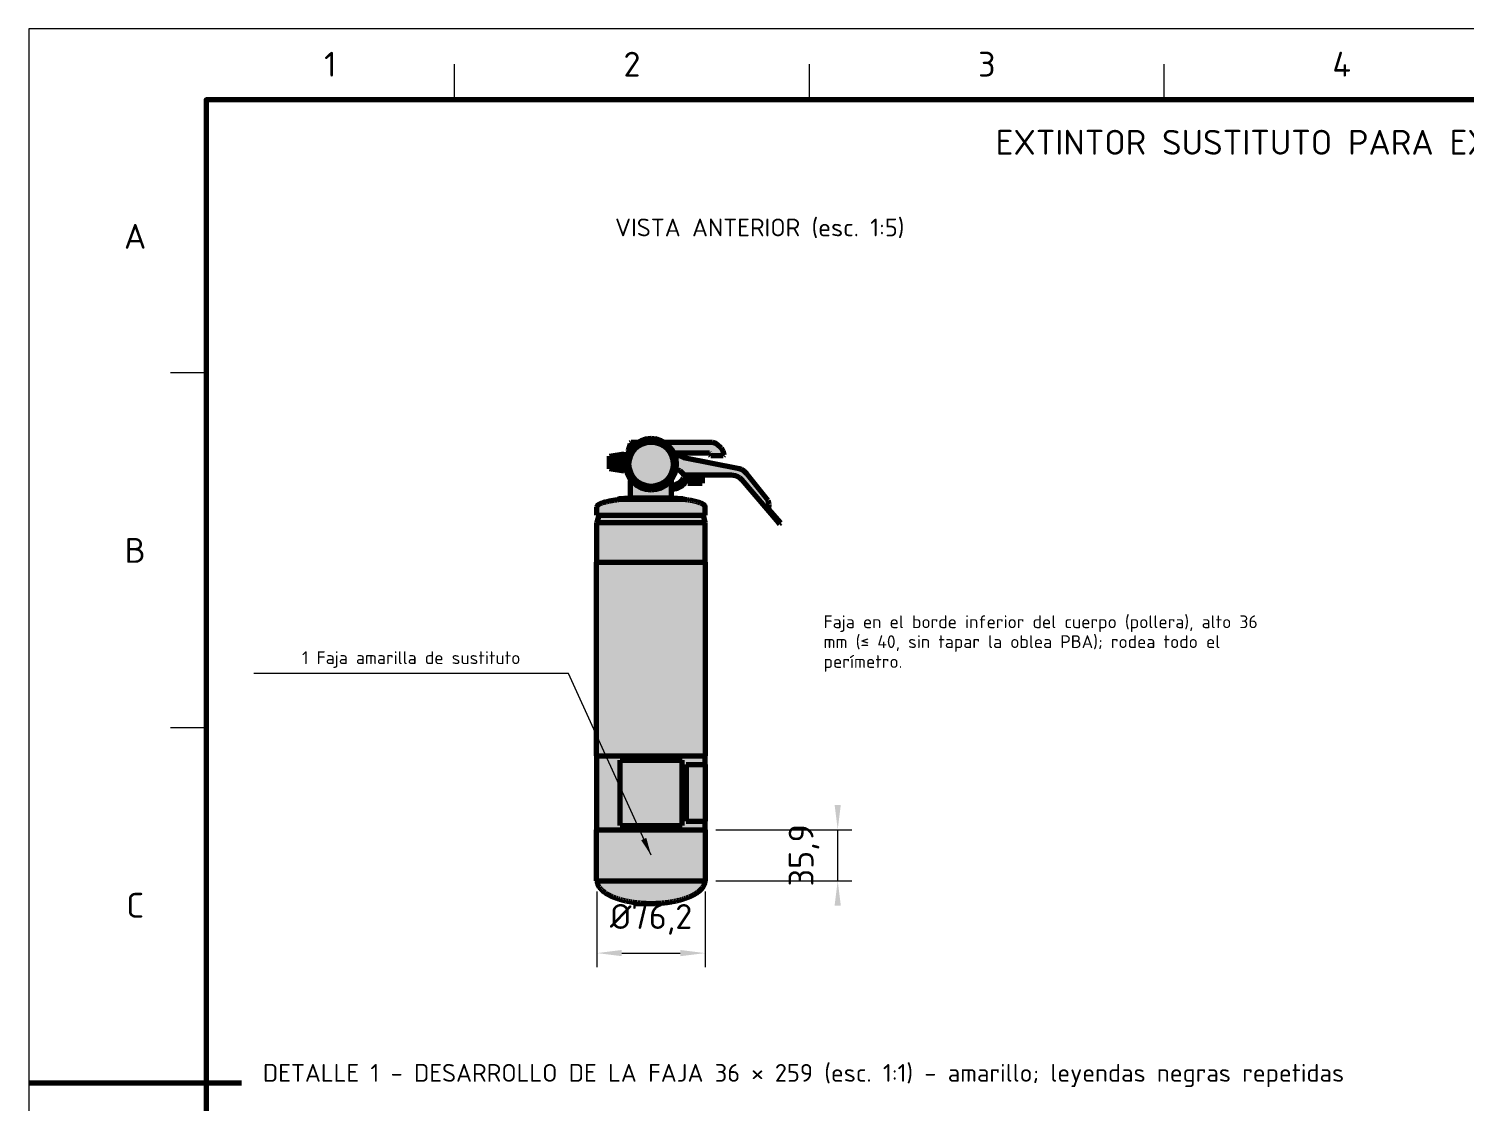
# Model space of a CAD drawing. Header units: millimetres. Extents: x 0 to 420, y 0 to 297.
# Drawn here: x 0 to 202.3, y 145.9 to 297 of the extents above; entities that cross this region are included whole.
import ezdxf
from ezdxf.enums import TextEntityAlignment as Align

# ---------------------------------------------------------------- set-up
doc = ezdxf.new("R2010")
doc.units = ezdxf.units.MM
for name, color, linetype, lineweight in [('01-VISIBLE', 7, 'CONTINUOUS', 70), ('04-COTA', 3, 'CONTINUOUS', 18), ('06-TEXTO', 7, 'CONTINUOUS', 25), ('07-RECUADRO', 7, 'CONTINUOUS', 70), ('08-FINA', 5, 'CONTINUOUS', 18), ('13-GRAFICA', 30, 'CONTINUOUS', 18)]:
    doc.layers.add(name, color=color, linetype=linetype, lineweight=lineweight)
doc.styles.add('ISO3098', font='isocpeur.ttf')
doc.dimstyles.new('FLAMA-IRAM', dxfattribs={"dimtxt": 3.5, "dimasz": 3.5, "dimexe": 2, "dimexo": 1.5, "dimgap": 1, "dimtad": 1, "dimdec": 1, "dimtxsty": 'ISO3098', "dimblk": 'IRAM_FLECHA', "dimblk1": 'IRAM_FLECHA', "dimblk2": 'IRAM_FLECHA', "dimcen": 2.5, "dimclrd": 256, "dimclre": 256, "dimclrt": 256, "dimazin": 3, "dimtfac": 1, "dimtmove": 0, "dimatfit": 3, "dimlwd": 18, "dimlwe": 18})

# ---------------------------------------------------------------- blocks, each defined once
blk = doc.blocks.new('IRAM_FLECHA')
blk.add_solid([(0, 0), (-1, 0.125), (-1, -0.125)])

msp = doc.modelspace()

# ---------------------------------------------------------------- hatches: boundary and pattern name
at = {"layer": '08-FINA'}
h = msp.add_hatch(color=7, dxfattribs=at)
h.dxf.hatch_style = 1
h.paths.add_polyline_path([(87.691, 180.548), (87.022, 182.99), (86.293, 182.659)])
at = {"layer": '13-GRAFICA', "true_color": 0xffffff}
h = msp.add_hatch(color=7, dxfattribs=at)
h.dxf.hatch_style = 1
h.paths.add_polyline_path([(88.753, 232.16), (87.153, 232.06), (87.153, 232.16), (86.653, 232.16), (86.653, 232.26), (86.353, 232.26), (86.353, 232.36), (85.753, 232.56), (85.653, 232.76), (85.453, 232.76), (85.453, 232.86), (84.853, 233.36), (84.853, 233.56), (84.653, 233.66), (84.653, 233.86), (84.553, 233.86), (84.553, 234.06), (84.453, 234.06), (84.453, 234.26), (84.353, 234.26), (84.353, 234.46), (84.253, 234.46), (84.253, 234.86), (84.153, 234.86), (84.153, 236.46), (84.253, 236.46), (84.253, 236.86), (84.353, 236.86), (84.353, 237.06), (84.453, 237.06), (84.653, 237.66), (84.753, 237.66), (84.753, 237.76), (85.153, 238.06), (85.153, 238.26), (85.453, 238.36), (85.653, 238.66), (85.853, 238.66), (85.953, 238.86), (86.253, 238.86), (86.253, 238.96), (86.453, 238.96), (86.453, 239.06), (86.753, 239.06), (86.753, 239.16), (87.953, 239.26), (87.953, 239.16), (88.653, 239.16), (88.653, 239.06), (88.853, 239.06), (88.853, 238.96), (89.153, 238.96), (89.153, 238.86), (89.553, 238.76), (89.653, 238.56), (89.853, 238.56), (89.853, 238.46), (90.653, 237.76), (90.653, 237.56), (90.753, 237.56), (90.753, 237.36), (90.853, 237.36), (90.853, 237.16), (91.053, 237.06), (91.053, 236.76), (91.153, 236.76), (91.153, 236.36), (91.253, 236.36), (91.253, 234.96), (91.153, 234.96), (91.153, 234.56), (91.053, 234.56), (91.053, 234.26), (90.953, 234.26), (90.753, 233.66), (90.353, 233.36), (90.353, 233.16), (90.253, 233.16), (90.053, 232.86), (89.853, 232.86), (89.853, 232.76), (89.553, 232.66), (89.453, 232.46), (88.953, 232.36), (88.953, 232.26), (88.753, 232.26)])
at = {"layer": '13-GRAFICA', "true_color": 0xb21820}
h = msp.add_hatch(color=7, dxfattribs=at)
h.dxf.hatch_style = 1
h.paths.add_polyline_path([(84.553, 237.86), (84.653, 237.86), (84.653, 238.16), (84.753, 238.16), (84.753, 238.66), (84.853, 238.66), (84.853, 238.76), (85.853, 238.76), (85.853, 238.66), (85.653, 238.66), (85.453, 238.36), (85.153, 238.26), (85.153, 238.06), (84.653, 237.66), (84.653, 237.46), (84.553, 237.46)])
h = msp.add_hatch(color=7, dxfattribs=at)
h.dxf.hatch_style = 1
h.paths.add_polyline_path([(89.953, 238.46), (89.653, 238.56), (89.553, 238.76), (96.453, 238.76), (96.453, 238.66), (96.953, 238.56), (97.253, 238.16), (97.553, 238.06), (97.553, 237.86), (97.653, 237.86), (97.753, 237.56), (97.853, 237.56), (97.953, 236.86), (97.853, 236.86), (97.853, 236.76), (96.153, 236.76), (96.153, 236.86), (95.953, 236.96), (95.953, 237.26), (90.853, 237.26), (90.753, 237.56), (90.653, 237.56), (90.653, 237.76), (89.953, 238.36)])
at = {"layer": '13-GRAFICA', "true_color": 0x202020}
h = msp.add_hatch(color=7, dxfattribs=at)
h.dxf.hatch_style = 1
h.paths.add_polyline_path([(81.853, 234.96), (81.853, 236.76), (83.853, 237.06), (83.853, 234.66)])
at = {"layer": '13-GRAFICA', "true_color": 0xcba23e}
h = msp.add_hatch(color=7, dxfattribs=at)
h.dxf.hatch_style = 1
h.paths.add_polyline_path([(84.153, 234.86), (84.253, 234.86), (84.253, 234.76), (83.853, 234.76), (83.853, 236.96), (84.353, 236.96), (84.353, 236.86), (84.253, 236.86), (84.253, 236.46), (84.153, 236.46)])
at = {"layer": '13-GRAFICA', "true_color": 0xb21820}
h = msp.add_hatch(color=7, dxfattribs=at)
h.dxf.hatch_style = 1
h.paths.add_polyline_path([(91.353, 234.96), (91.253, 234.96), (91.253, 236.36), (91.153, 236.36), (91.053, 237.06), (91.253, 237.06), (91.253, 236.96), (91.453, 236.96), (91.453, 236.86), (91.753, 236.86), (91.753, 236.76), (91.953, 236.76), (91.953, 236.66), (92.153, 236.66), (92.153, 236.56), (92.553, 236.56), (92.553, 236.46), (93.053, 236.46), (93.053, 236.36), (93.553, 236.36), (93.553, 236.26), (94.053, 236.26), (94.053, 236.16), (94.553, 236.16), (94.553, 236.06), (95.053, 236.06), (95.053, 235.96), (95.553, 235.96), (95.553, 235.86), (96.053, 235.86), (96.053, 235.76), (96.553, 235.76), (96.553, 235.66), (97.053, 235.66), (97.053, 235.56), (97.553, 235.56), (97.553, 235.46), (98.053, 235.46), (98.053, 235.36), (98.553, 235.36), (98.553, 235.26), (100.053, 235.06), (100.053, 234.96), (100.353, 234.96), (100.353, 234.86), (100.553, 234.86), (100.553, 234.76), (100.753, 234.76), (100.753, 234.66), (101.553, 233.96), (101.553, 233.76), (101.953, 233.46), (101.953, 233.26), (102.353, 232.96), (102.353, 232.76), (102.753, 232.46), (102.753, 232.26), (103.153, 231.96), (103.153, 231.76), (103.553, 231.46), (103.553, 231.26), (103.653, 231.26), (103.653, 231.16), (103.953, 230.96), (103.953, 230.76), (104.253, 230.56), (104.253, 230.06), (104.353, 230.06), (104.353, 229.56), (104.253, 229.56), (104.253, 229.36), (104.353, 229.36), (104.353, 229.16), (104.453, 229.16), (104.453, 229.06), (104.953, 228.66), (104.953, 228.46), (105.553, 227.96), (105.553, 227.76), (105.953, 227.46), (105.953, 227.26), (105.753, 227.26), (105.753, 227.36), (105.153, 227.86), (105.153, 228.06), (104.553, 228.56), (104.553, 228.76), (104.053, 229.16), (104.053, 229.36), (103.453, 229.86), (103.453, 230.06), (102.853, 230.56), (102.853, 230.76), (102.353, 231.16), (102.353, 231.36), (101.753, 231.86), (101.753, 232.06), (101.153, 232.56), (101.153, 232.76), (100.553, 233.26), (100.553, 233.46), (100.353, 233.56), (100.353, 233.66), (100.153, 233.66), (100.053, 233.86), (99.853, 233.86), (99.853, 233.96), (99.653, 233.96), (99.653, 234.06), (99.153, 234.06), (99.153, 234.16), (92.253, 234.16), (91.753, 234.76), (91.553, 234.76), (91.553, 234.86), (91.353, 234.86)])
h = msp.add_hatch(color=7, dxfattribs=at)
h.dxf.hatch_style = 1
h.paths.add_polyline_path([(84.753, 230.86), (84.753, 233.36), (84.953, 233.36), (84.953, 233.26), (85.053, 233.26), (85.453, 232.76), (85.653, 232.76), (85.753, 232.56), (85.953, 232.56), (85.953, 232.46), (86.153, 232.46), (86.153, 232.36), (86.353, 232.36), (86.353, 232.26), (86.653, 232.26), (86.653, 232.16), (87.153, 232.16), (87.153, 232.06), (88.753, 232.16), (88.753, 232.26), (88.953, 232.26), (88.953, 232.36), (89.453, 232.46), (89.553, 232.66), (89.753, 232.66), (89.853, 232.86), (90.053, 232.86), (90.053, 232.96), (90.353, 233.16), (90.353, 233.36), (90.553, 233.36), (90.553, 230.86)])
at = {"layer": '13-GRAFICA', "true_color": 0xd6d9de}
h = msp.add_hatch(color=7, dxfattribs=at)
h.dxf.hatch_style = 1
h.paths.add_polyline_path([(90.553, 232.16), (90.553, 232.76), (91.253, 232.76), (91.253, 232.86), (91.653, 232.96), (91.653, 233.06), (92.153, 233.46), (92.253, 234.16), (92.853, 234.16), (92.753, 233.46), (92.653, 233.46), (92.553, 233.06), (92.453, 233.06), (92.053, 232.56), (91.853, 232.56), (91.753, 232.36), (91.453, 232.36), (91.453, 232.26), (91.053, 232.26), (91.053, 232.16)])
at = {"layer": '13-GRAFICA', "true_color": 0xffd200}
h = msp.add_hatch(color=7, dxfattribs=at)
h.dxf.hatch_style = 1
h.paths.add_polyline_path([(92.853, 232.96), (92.853, 233.96), (94.853, 233.96), (94.853, 232.96)])
at = {"layer": '13-GRAFICA', "true_color": 0xb21820}
h = msp.add_hatch(color=7, dxfattribs=at)
h.dxf.hatch_style = 1
h.paths.add_polyline_path([(95.353, 229.66), (95.353, 228.46), (80.053, 228.46), (80.053, 229.66), (80.153, 229.66), (80.253, 229.96), (80.453, 229.96), (80.453, 230.06), (80.653, 230.06), (80.653, 230.16), (80.853, 230.16), (80.853, 230.26), (82.053, 230.36), (82.053, 230.46), (82.753, 230.46), (82.753, 230.56), (83.353, 230.56), (83.353, 230.66), (84.053, 230.66), (84.053, 230.76), (84.753, 230.76), (84.753, 230.86), (90.753, 230.86), (90.753, 230.76), (92.753, 230.66), (92.753, 230.56), (93.253, 230.56), (93.253, 230.46), (93.653, 230.46), (93.653, 230.36), (94.553, 230.26), (94.553, 230.16), (95.153, 229.96), (95.253, 229.66)])
h = msp.add_hatch(color=7, dxfattribs=at)
h.dxf.hatch_style = 1
h.paths.add_polyline_path([(80.053, 227.56), (80.153, 227.56), (80.153, 227.96), (80.253, 227.96), (80.253, 228.36), (80.353, 228.36), (80.353, 228.46), (95.053, 228.46), (95.053, 228.26), (95.153, 228.26), (95.153, 227.86), (95.253, 227.86), (95.253, 227.46), (95.353, 227.46), (95.353, 221.86), (80.053, 221.86)])
at = {"layer": '13-GRAFICA', "true_color": 0xffffff}
h = msp.add_hatch(color=7, dxfattribs=at)
h.dxf.hatch_style = 1
h.paths.add_polyline_path([(80.053, 194.56), (80.053, 221.86), (95.353, 221.86), (95.353, 194.56)])
at = {"layer": '13-GRAFICA', "true_color": 0xb21820}
h = msp.add_hatch(color=7, dxfattribs=at)
h.dxf.hatch_style = 1
h.paths.add_polyline_path([(83.353, 194.56), (83.353, 193.96), (83.353, 184.76), (83.353, 184.16), (80.053, 184.16), (80.053, 194.56)])
h = msp.add_hatch(color=7, dxfattribs=at)
h.dxf.hatch_style = 1
h.paths.add_polyline_path([(92.053, 194.56), (92.053, 193.96), (83.353, 193.96), (83.353, 194.56)])
h = msp.add_hatch(color=7, dxfattribs=at)
h.dxf.hatch_style = 1
h.paths.add_polyline_path([(95.353, 194.56), (95.353, 193.36), (92.653, 193.36), (92.653, 185.36), (95.353, 185.36), (95.353, 184.16), (92.053, 184.16), (92.053, 184.76), (92.053, 193.96), (92.053, 194.56)])
at = {"layer": '13-GRAFICA', "true_color": 0xd7beeb}
h = msp.add_hatch(color=7, dxfattribs=at)
h.dxf.hatch_style = 1
h.paths.add_polyline_path([(83.353, 184.76), (83.353, 193.96), (92.053, 193.96), (92.053, 184.76)])
at = {"layer": '13-GRAFICA', "true_color": 0xf7c8d7}
h = msp.add_hatch(color=7, dxfattribs=at)
h.dxf.hatch_style = 1
h.paths.add_polyline_path([(92.653, 185.36), (92.653, 193.36), (95.353, 193.36), (95.353, 185.36)])
at = {"layer": '13-GRAFICA', "true_color": 0xffd200}
h = msp.add_hatch(color=7, dxfattribs=at)
h.dxf.hatch_style = 1
h.paths.add_polyline_path([(80.053, 176.96), (80.053, 184.16), (95.353, 184.16), (95.353, 176.96)])
at = {"layer": '13-GRAFICA', "true_color": 0xb21820}
h = msp.add_hatch(color=7, dxfattribs=at)
h.dxf.hatch_style = 1
h.paths.add_polyline_path([(83.353, 184.16), (83.353, 184.76), (92.053, 184.76), (92.053, 184.16)])
h = msp.add_hatch(color=7, dxfattribs=at)
h.dxf.hatch_style = 1
h.paths.add_polyline_path([(82.253, 174.86), (81.953, 174.96), (81.853, 175.16), (81.653, 175.16), (81.553, 175.36), (81.353, 175.36), (81.253, 175.56), (81.053, 175.56), (81.053, 175.66), (80.553, 176.06), (80.453, 176.46), (80.253, 176.56), (80.253, 176.76), (80.153, 176.76), (80.053, 176.96), (95.353, 176.96), (95.053, 176.06), (94.953, 176.06), (94.253, 175.26), (94.053, 175.26), (94.053, 175.16), (93.453, 174.96), (93.353, 174.76), (93.053, 174.76), (93.053, 174.66), (92.753, 174.66), (92.753, 174.56), (92.353, 174.56), (92.353, 174.46), (92.053, 174.46), (92.053, 174.36), (91.653, 174.36), (91.653, 174.26), (91.353, 174.26), (91.353, 174.16), (90.953, 174.16), (90.953, 174.06), (90.653, 174.06), (90.653, 173.96), (89.453, 173.96), (89.453, 173.86), (87.453, 173.76), (87.453, 173.86), (86.853, 173.86), (86.853, 173.96), (86.353, 173.96), (86.353, 174.06), (85.753, 174.06), (85.753, 174.16), (85.253, 174.16), (85.253, 174.26), (84.653, 174.26), (84.653, 174.36), (84.153, 174.36), (84.153, 174.46), (83.653, 174.46), (83.653, 174.56), (82.553, 174.66), (82.553, 174.76), (82.253, 174.76)])

# ---------------------------------------------------------------- linework, layer by layer
at = {"layer": '01-VISIBLE'}
for p, q in [((84.759, 238.642), (84.875, 238.758)), ((84.875, 238.758), (85.888, 238.756)), ((88.495, 239.224), (88.317, 239.185)), ((88.583, 239.128), (88.495, 239.224)), ((89.506, 238.749), (96.369, 238.736)), ((96.369, 238.736), (96.771, 238.61)), ((81.831, 236.78), (83.831, 237.08)), ((84.342, 236.96), (83.831, 236.96)), ((84.527, 237.604), (84.801, 238.45)), ((84.551, 237.4), (84.527, 237.604)), ((84.801, 238.45), (84.759, 238.642)), ((90.971, 237.212), (90.911, 237.249)), ((91.311, 236.98), (90.94, 237.191)), ((90.94, 237.191), (91.114, 237.092)), ((95.903, 237.212), (90.971, 237.212)), ((92.305, 236.556), (91.311, 236.98)), ((95.977, 237.16), (95.903, 237.212)), ((95.999, 236.926), (95.977, 237.16)), ((96.115, 236.81), (95.999, 236.926)), ((97.829, 236.81), (96.115, 236.81)), ((96.771, 238.61), (97.005, 238.482)), ((97.005, 238.482), (97.565, 237.964)), ((97.565, 237.964), (97.819, 237.52)), ((97.819, 237.52), (97.947, 236.926)), ((97.947, 236.926), (97.829, 236.81)), ((83.831, 234.68), (81.831, 234.98)), ((84.19, 234.8), (83.831, 234.8)), ((91.232, 234.99), (91.755, 234.736)), ((91.755, 234.736), (92.369, 234.122)), ((100.137, 234.99), (92.305, 236.556)), ((100.455, 234.884), (100.137, 234.99)), ((100.815, 234.672), (100.455, 234.884)), ((101.205, 234.302), (100.815, 234.672)), ((84.791, 230.86), (84.791, 233.36)), ((90.591, 231.66), (90.591, 233.36)), ((92.369, 234.122), (99.057, 234.122)), ((92.871, 233.98), (94.871, 233.98)), ((92.871, 232.98), (94.871, 232.98)), ((99.057, 234.122), (99.481, 234.058)), ((99.481, 234.058), (99.883, 233.91)), ((99.883, 233.91), (100.137, 233.762)), ((100.137, 233.762), (100.443, 233.498)), ((100.443, 233.498), (105.629, 227.402)), ((104.211, 230.534), (101.205, 234.302)), ((90.293, 230.86), (90.293, 230.86)), ((90.584, 231.26), (90.584, 231.66)), ((90.591, 230.86), (90.591, 231.26)), ((80.071, 228.438), (80.071, 229.638)), ((95.311, 228.438), (95.311, 229.638)), ((104.317, 230.026), (104.211, 230.534)), ((104.297, 229.37), (104.317, 230.026)), ((104.339, 229.264), (104.297, 229.37)), ((105.989, 227.36), (104.339, 229.264)), ((80.321, 228.438), (80.071, 227.438)), ((80.071, 221.861), (80.071, 227.438)), ((95.311, 227.438), (95.061, 228.438)), ((95.311, 221.861), (95.311, 227.438)), ((105.629, 227.402), (105.809, 227.222)), ((105.809, 227.222), (105.989, 227.36)), ((80.011, 194.537), (80.011, 221.861)), ((95.371, 194.537), (95.371, 221.861)), ((80.071, 184.137), (80.071, 194.537)), ((95.311, 193.337), (95.311, 194.537)), ((83.331, 184.737), (83.331, 193.937)), ((92.051, 184.737), (92.051, 193.937)), ((92.65, 193.337), (92.689, 193.337)), ((92.65, 185.337), (92.65, 193.337)), ((92.689, 185.337), (92.689, 193.337)), ((95.371, 185.337), (95.371, 193.337)), ((80.011, 176.96), (80.011, 184.137)), ((92.65, 185.337), (92.689, 185.337)), ((95.311, 184.137), (95.311, 185.337)), ((95.371, 176.96), (95.371, 184.137))]:
    msp.add_line(p, q, dxfattribs=at)
for points in [[(81.831, 234.98), (81.831, 235.08), (81.831, 235.18), (81.831, 235.28), (81.831, 235.38), (81.831, 235.48), (81.831, 235.58), (81.831, 235.68), (81.831, 235.78), (81.831, 235.88), (81.831, 235.98), (81.831, 236.08), (81.831, 236.18), (81.831, 236.28), (81.831, 236.38), (81.831, 236.48), (81.831, 236.58), (81.831, 236.68), (81.831, 236.78)], [(83.831, 234.68), (83.831, 234.78), (83.831, 234.88), (83.831, 234.98), (83.831, 235.08), (83.831, 235.18), (83.831, 235.28), (83.831, 235.38), (83.831, 235.48), (83.831, 235.58), (83.831, 235.68), (83.831, 235.78), (83.831, 235.88), (83.831, 235.98), (83.831, 236.08), (83.831, 236.18), (83.831, 236.28), (83.831, 236.38), (83.831, 236.48), (83.831, 236.58), (83.831, 236.68), (83.831, 236.78), (83.831, 236.88), (83.831, 236.98), (83.831, 237.08)], [(84.791, 233.36), (84.81, 233.36), (84.829, 233.36), (84.848, 233.36), (84.867, 233.36), (84.886, 233.36), (84.905, 233.36)], [(90.477, 233.36), (90.496, 233.36), (90.515, 233.36), (90.534, 233.36), (90.553, 233.36), (90.572, 233.36), (90.591, 233.36)], [(92.309, 234.182), (92.301, 234.082), (92.285, 233.983), (92.264, 233.885), (92.236, 233.788), (92.202, 233.694), (92.161, 233.602), (92.115, 233.513), (92.063, 233.427), (92.005, 233.345), (91.942, 233.267), (91.874, 233.193), (91.801, 233.124), (91.724, 233.06), (91.643, 233.001), (91.558, 232.947), (91.469, 232.9), (91.378, 232.858), (91.284, 232.822), (91.188, 232.793), (91.09, 232.77), (90.991, 232.753), (90.892, 232.743), (90.791, 232.74), (90.691, 232.743), (90.591, 232.753)], [(92.871, 233.98), (92.871, 233.88), (92.871, 233.78), (92.871, 233.68), (92.871, 233.58), (92.871, 233.48), (92.871, 233.38), (92.871, 233.28), (92.871, 233.18), (92.871, 233.08), (92.871, 232.98)], [(94.871, 233.98), (94.871, 233.88), (94.871, 233.78), (94.871, 233.68), (94.871, 233.58), (94.871, 233.48), (94.871, 233.38), (94.871, 233.28), (94.871, 233.18), (94.871, 233.08), (94.871, 232.98)], [(80.071, 229.638), (80.093, 229.737), (80.148, 229.823), (80.221, 229.894), (80.302, 229.956), (80.389, 230.01), (80.479, 230.058), (80.572, 230.101), (80.665, 230.141), (80.761, 230.178), (80.857, 230.213), (80.954, 230.245), (81.051, 230.276), (81.149, 230.305), (81.248, 230.332), (81.346, 230.358), (81.446, 230.383), (81.545, 230.406), (81.645, 230.429), (81.744, 230.451), (81.844, 230.472), (81.945, 230.492), (82.045, 230.511), (82.145, 230.53), (82.246, 230.547), (82.347, 230.565), (82.448, 230.581), (82.548, 230.597), (82.649, 230.613), (82.75, 230.628), (82.851, 230.643), (82.953, 230.657), (83.054, 230.67), (83.155, 230.682), (83.257, 230.694), (83.358, 230.706), (83.46, 230.718), (83.561, 230.732)], [(85.091, 230.86), (84.989, 230.855), (84.887, 230.85), (84.785, 230.845), (84.683, 230.84), (84.581, 230.835), (84.479, 230.83), (84.377, 230.825), (84.275, 230.82), (84.173, 230.815), (84.203, 230.815), (84.304, 230.819), (84.407, 230.823), (84.511, 230.827), (84.537, 230.825), (84.424, 230.818), (84.334, 230.813), (84.226, 230.806), (84.121, 230.8), (84.036, 230.795), (83.928, 230.788), (83.802, 230.78), (83.728, 230.775), (83.628, 230.769), (83.524, 230.763), (83.422, 230.756), (83.273, 230.747), (83.196, 230.742), (83.117, 230.737), (83.028, 230.732)], [(84.849, 230.839), (84.747, 230.834), (84.646, 230.828), (84.545, 230.822), (84.444, 230.816), (84.343, 230.81), (84.242, 230.804), (84.14, 230.798), (84.039, 230.792), (83.938, 230.786), (83.837, 230.78), (83.736, 230.774), (83.635, 230.768), (83.534, 230.762), (83.432, 230.756), (83.331, 230.75), (83.23, 230.743), (83.129, 230.737), (83.028, 230.732)], [(83.028, 230.732), (83.128, 230.732), (83.228, 230.732), (83.329, 230.732), (83.429, 230.732), (83.529, 230.732), (83.63, 230.732), (83.73, 230.732), (83.83, 230.732), (83.93, 230.732), (84.031, 230.732), (84.131, 230.732), (84.231, 230.732), (84.332, 230.732), (84.432, 230.732), (84.532, 230.732), (84.632, 230.732), (84.733, 230.732), (84.833, 230.732), (84.933, 230.732), (85.034, 230.732), (85.134, 230.732), (85.234, 230.732), (85.334, 230.732), (85.435, 230.732), (85.535, 230.732), (85.635, 230.732), (85.735, 230.732), (85.836, 230.732), (85.936, 230.732), (86.036, 230.732), (86.137, 230.732), (86.237, 230.732), (86.337, 230.732), (86.437, 230.732), (86.538, 230.732), (86.638, 230.732), (86.738, 230.732), (86.839, 230.732), (86.939, 230.732), (87.039, 230.732), (87.139, 230.732), (87.24, 230.732), (87.34, 230.732), (87.44, 230.732), (87.541, 230.732), (87.641, 230.732), (87.741, 230.732), (87.841, 230.732), (87.942, 230.732), (88.042, 230.732), (88.142, 230.732), (88.243, 230.732), (88.343, 230.732), (88.443, 230.732), (88.543, 230.732), (88.644, 230.732), (88.744, 230.732), (88.844, 230.732), (88.945, 230.732), (89.045, 230.732), (89.145, 230.732), (89.245, 230.732), (89.346, 230.732), (89.446, 230.732), (89.546, 230.732), (89.647, 230.732), (89.747, 230.732), (89.847, 230.732), (89.947, 230.732), (90.048, 230.732), (90.148, 230.732), (90.248, 230.732), (90.348, 230.732), (90.449, 230.732), (90.549, 230.732), (90.649, 230.732), (90.75, 230.732), (90.85, 230.732), (90.95, 230.732), (91.05, 230.732), (91.151, 230.732), (91.251, 230.732), (91.351, 230.732), (91.452, 230.732), (91.552, 230.732), (91.652, 230.732), (91.752, 230.732), (91.853, 230.732), (91.953, 230.732), (92.053, 230.732), (92.154, 230.732), (92.254, 230.732), (92.354, 230.732)], [(84.791, 230.86), (84.891, 230.86), (84.991, 230.86), (85.091, 230.86), (85.191, 230.86), (85.291, 230.86), (85.391, 230.86), (85.491, 230.86), (85.591, 230.86), (85.691, 230.86), (85.791, 230.86), (85.891, 230.86), (85.991, 230.86), (86.091, 230.86), (86.191, 230.86), (86.291, 230.86), (86.391, 230.86), (86.491, 230.86), (86.591, 230.86), (86.691, 230.86), (86.791, 230.86), (86.891, 230.86), (86.991, 230.86), (87.091, 230.86), (87.191, 230.86), (87.291, 230.86), (87.391, 230.86), (87.491, 230.86), (87.591, 230.86), (87.691, 230.86), (87.791, 230.86), (87.891, 230.86), (87.991, 230.86), (88.091, 230.86), (88.191, 230.86), (88.291, 230.86), (88.391, 230.86), (88.491, 230.86), (88.591, 230.86), (88.691, 230.86), (88.791, 230.86), (88.891, 230.86), (88.991, 230.86), (89.091, 230.86), (89.191, 230.86), (89.291, 230.86), (89.391, 230.86), (89.491, 230.86), (89.591, 230.86), (89.691, 230.86), (89.791, 230.86), (89.891, 230.86), (89.991, 230.86), (90.091, 230.86), (90.191, 230.86), (90.291, 230.86), (90.391, 230.86), (90.491, 230.86), (90.591, 230.86)], [(90.533, 230.839), (90.432, 230.839), (90.33, 230.839), (90.229, 230.839), (90.127, 230.839), (90.026, 230.839), (89.924, 230.839), (89.823, 230.839), (89.721, 230.839), (89.62, 230.839), (89.518, 230.839), (89.417, 230.839), (89.315, 230.839), (89.214, 230.839), (89.112, 230.839), (89.011, 230.839), (88.909, 230.839), (88.808, 230.839), (88.706, 230.839), (88.605, 230.839), (88.503, 230.839), (88.402, 230.839), (88.3, 230.839), (88.199, 230.839), (88.097, 230.839), (87.996, 230.839), (87.894, 230.839), (87.793, 230.839), (87.691, 230.839), (87.589, 230.839), (87.488, 230.839), (87.386, 230.839), (87.285, 230.839), (87.183, 230.839), (87.082, 230.839), (86.98, 230.839), (86.879, 230.839), (86.777, 230.839), (86.676, 230.839), (86.574, 230.839), (86.473, 230.839), (86.371, 230.839), (86.27, 230.839), (86.168, 230.839), (86.067, 230.839), (85.965, 230.839), (85.864, 230.839), (85.762, 230.839), (85.661, 230.839), (85.559, 230.839), (85.458, 230.839), (85.356, 230.839), (85.255, 230.839), (85.153, 230.839), (85.052, 230.839), (84.95, 230.839), (84.849, 230.839)], [(95.311, 229.638), (95.29, 229.736), (95.236, 229.82), (95.165, 229.892), (95.085, 229.952), (95, 230.006), (94.911, 230.054), (94.82, 230.097), (94.728, 230.137), (94.634, 230.174), (94.54, 230.208), (94.444, 230.24), (94.349, 230.27), (94.252, 230.299), (94.155, 230.326), (94.058, 230.352), (93.96, 230.377), (93.863, 230.401), (93.765, 230.423), (93.666, 230.445), (93.568, 230.466), (93.469, 230.486), (93.371, 230.505), (93.272, 230.523), (93.173, 230.541), (93.073, 230.558), (92.974, 230.575), (92.875, 230.591), (92.775, 230.606), (92.676, 230.622), (92.576, 230.636), (92.477, 230.65), (92.377, 230.663), (92.277, 230.676), (92.177, 230.688), (92.077, 230.699), (91.977, 230.711), (91.878, 230.724), (91.778, 230.738), (91.678, 230.751), (91.578, 230.76), (91.478, 230.768), (91.377, 230.776), (91.277, 230.784), (91.177, 230.791), (91.076, 230.798), (90.976, 230.805), (90.876, 230.813), (90.775, 230.82), (90.675, 230.827), (90.575, 230.834), (90.588, 230.836), (90.691, 230.831), (90.79, 230.825), (90.892, 230.819), (90.993, 230.813), (91.093, 230.807), (91.194, 230.801), (91.294, 230.795), (91.394, 230.789), (91.495, 230.783), (91.595, 230.777), (91.696, 230.771), (91.796, 230.765), (91.897, 230.759), (91.997, 230.753), (92.097, 230.747), (92.198, 230.741), (92.298, 230.735), (92.31, 230.734), (92.208, 230.741), (92.111, 230.747), (92.007, 230.754), (91.911, 230.76), (91.806, 230.766), (91.705, 230.772), (91.61, 230.778), (91.51, 230.784), (91.407, 230.791), (91.3, 230.797), (91.2, 230.804), (91.105, 230.81), (91.008, 230.816), (90.909, 230.822), (90.808, 230.828), (90.706, 230.834), (90.603, 230.841), (90.498, 230.847), (90.392, 230.854), (90.293, 230.86)], [(90.584, 231.66), (90.585, 231.66), (90.586, 231.66), (90.588, 231.66), (90.589, 231.66), (90.59, 231.66), (90.591, 231.66)], [(90.584, 231.26), (90.585, 231.26), (90.586, 231.26), (90.588, 231.26), (90.589, 231.26), (90.59, 231.26), (90.591, 231.26)], [(80.071, 228.438), (80.171, 228.438), (80.272, 228.438), (80.372, 228.438), (80.472, 228.438), (80.572, 228.438), (80.673, 228.438), (80.773, 228.438), (80.873, 228.438), (80.973, 228.438), (81.074, 228.438), (81.174, 228.438), (81.274, 228.438), (81.374, 228.438), (81.475, 228.438), (81.575, 228.438), (81.675, 228.438), (81.775, 228.438), (81.876, 228.438), (81.976, 228.438), (82.076, 228.438), (82.177, 228.438), (82.277, 228.438), (82.377, 228.438), (82.477, 228.438), (82.578, 228.438), (82.678, 228.438), (82.778, 228.438), (82.878, 228.438), (82.979, 228.438), (83.079, 228.438), (83.179, 228.438), (83.279, 228.438), (83.38, 228.438), (83.48, 228.438), (83.58, 228.438), (83.68, 228.438), (83.781, 228.438), (83.881, 228.438), (83.981, 228.438), (84.082, 228.438), (84.182, 228.438), (84.282, 228.438), (84.382, 228.438), (84.483, 228.438), (84.583, 228.438), (84.683, 228.438), (84.783, 228.438), (84.884, 228.438), (84.984, 228.438), (85.084, 228.438), (85.184, 228.438), (85.285, 228.438), (85.385, 228.438), (85.485, 228.438), (85.585, 228.438), (85.686, 228.438), (85.786, 228.438), (85.886, 228.438), (85.987, 228.438), (86.087, 228.438), (86.187, 228.438), (86.287, 228.438), (86.388, 228.438), (86.488, 228.438), (86.588, 228.438), (86.688, 228.438), (86.789, 228.438), (86.889, 228.438), (86.989, 228.438), (87.089, 228.438), (87.19, 228.438), (87.29, 228.438), (87.39, 228.438), (87.49, 228.438), (87.591, 228.438), (87.691, 228.438), (87.791, 228.438), (87.892, 228.438), (87.992, 228.438), (88.092, 228.438), (88.192, 228.438), (88.293, 228.438), (88.393, 228.438), (88.493, 228.438), (88.593, 228.438), (88.694, 228.438), (88.794, 228.438), (88.894, 228.438), (88.994, 228.438), (89.095, 228.438), (89.195, 228.438), (89.295, 228.438), (89.395, 228.438), (89.496, 228.438), (89.596, 228.438), (89.696, 228.438), (89.797, 228.438), (89.897, 228.438), (89.997, 228.438), (90.097, 228.438), (90.198, 228.438), (90.298, 228.438), (90.398, 228.438), (90.498, 228.438), (90.599, 228.438), (90.699, 228.438), (90.799, 228.438), (90.899, 228.438), (91, 228.438), (91.1, 228.438), (91.2, 228.438), (91.3, 228.438), (91.401, 228.438), (91.501, 228.438), (91.601, 228.438), (91.702, 228.438), (91.802, 228.438), (91.902, 228.438), (92.002, 228.438), (92.103, 228.438), (92.203, 228.438), (92.303, 228.438), (92.403, 228.438), (92.504, 228.438), (92.604, 228.438), (92.704, 228.438), (92.804, 228.438), (92.905, 228.438), (93.005, 228.438), (93.105, 228.438), (93.205, 228.438), (93.306, 228.438), (93.406, 228.438), (93.506, 228.438), (93.607, 228.438), (93.707, 228.438), (93.807, 228.438), (93.907, 228.438), (94.008, 228.438), (94.108, 228.438), (94.208, 228.438), (94.308, 228.438), (94.409, 228.438), (94.509, 228.438), (94.609, 228.438), (94.709, 228.438), (94.81, 228.438), (94.91, 228.438), (95.01, 228.438), (95.11, 228.438), (95.211, 228.438), (95.311, 228.438)], [(80.071, 227.438), (80.171, 227.438), (80.272, 227.438), (80.372, 227.438), (80.472, 227.438), (80.572, 227.438), (80.673, 227.438), (80.773, 227.438), (80.873, 227.438), (80.973, 227.438), (81.074, 227.438), (81.174, 227.438), (81.274, 227.438), (81.374, 227.438), (81.475, 227.438), (81.575, 227.438), (81.675, 227.438), (81.775, 227.438), (81.876, 227.438), (81.976, 227.438), (82.076, 227.438), (82.177, 227.438), (82.277, 227.438), (82.377, 227.438), (82.477, 227.438), (82.578, 227.438), (82.678, 227.438), (82.778, 227.438), (82.878, 227.438), (82.979, 227.438), (83.079, 227.438), (83.179, 227.438), (83.279, 227.438), (83.38, 227.438), (83.48, 227.438), (83.58, 227.438), (83.68, 227.438), (83.781, 227.438), (83.881, 227.438), (83.981, 227.438), (84.082, 227.438), (84.182, 227.438), (84.282, 227.438), (84.382, 227.438), (84.483, 227.438), (84.583, 227.438), (84.683, 227.438), (84.783, 227.438), (84.884, 227.438), (84.984, 227.438), (85.084, 227.438), (85.184, 227.438), (85.285, 227.438), (85.385, 227.438), (85.485, 227.438), (85.585, 227.438), (85.686, 227.438), (85.786, 227.438), (85.886, 227.438), (85.987, 227.438), (86.087, 227.438), (86.187, 227.438), (86.287, 227.438), (86.388, 227.438), (86.488, 227.438), (86.588, 227.438), (86.688, 227.438), (86.789, 227.438), (86.889, 227.438), (86.989, 227.438), (87.089, 227.438), (87.19, 227.438), (87.29, 227.438), (87.39, 227.438), (87.49, 227.438), (87.591, 227.438), (87.691, 227.438), (87.791, 227.438), (87.892, 227.438), (87.992, 227.438), (88.092, 227.438), (88.192, 227.438), (88.293, 227.438), (88.393, 227.438), (88.493, 227.438), (88.593, 227.438), (88.694, 227.438), (88.794, 227.438), (88.894, 227.438), (88.994, 227.438), (89.095, 227.438), (89.195, 227.438), (89.295, 227.438), (89.395, 227.438), (89.496, 227.438), (89.596, 227.438), (89.696, 227.438), (89.797, 227.438), (89.897, 227.438), (89.997, 227.438), (90.097, 227.438), (90.198, 227.438), (90.298, 227.438), (90.398, 227.438), (90.498, 227.438), (90.599, 227.438), (90.699, 227.438), (90.799, 227.438), (90.899, 227.438), (91, 227.438), (91.1, 227.438), (91.2, 227.438), (91.3, 227.438), (91.401, 227.438), (91.501, 227.438), (91.601, 227.438), (91.702, 227.438), (91.802, 227.438), (91.902, 227.438), (92.002, 227.438), (92.103, 227.438), (92.203, 227.438), (92.303, 227.438), (92.403, 227.438), (92.504, 227.438), (92.604, 227.438), (92.704, 227.438), (92.804, 227.438), (92.905, 227.438), (93.005, 227.438), (93.105, 227.438), (93.205, 227.438), (93.306, 227.438), (93.406, 227.438), (93.506, 227.438), (93.607, 227.438), (93.707, 227.438), (93.807, 227.438), (93.907, 227.438), (94.008, 227.438), (94.108, 227.438), (94.208, 227.438), (94.308, 227.438), (94.409, 227.438), (94.509, 227.438), (94.609, 227.438), (94.709, 227.438), (94.81, 227.438), (94.91, 227.438), (95.01, 227.438), (95.11, 227.438), (95.211, 227.438), (95.311, 227.438)], [(80.011, 221.861), (80.111, 221.861), (80.212, 221.861), (80.312, 221.861), (80.413, 221.861), (80.513, 221.861), (80.613, 221.861), (80.714, 221.861), (80.814, 221.861), (80.915, 221.861), (81.015, 221.861), (81.115, 221.861), (81.216, 221.861), (81.316, 221.861), (81.416, 221.861), (81.517, 221.861), (81.617, 221.861), (81.718, 221.861), (81.818, 221.861), (81.918, 221.861), (82.019, 221.861), (82.119, 221.861), (82.22, 221.861), (82.32, 221.861), (82.42, 221.861), (82.521, 221.861), (82.621, 221.861), (82.722, 221.861), (82.822, 221.861), (82.922, 221.861), (83.023, 221.861), (83.123, 221.861), (83.224, 221.861), (83.324, 221.861), (83.424, 221.861), (83.525, 221.861), (83.625, 221.861), (83.726, 221.861), (83.826, 221.861), (83.926, 221.861), (84.027, 221.861), (84.127, 221.861), (84.227, 221.861), (84.328, 221.861), (84.428, 221.861), (84.529, 221.861), (84.629, 221.861), (84.729, 221.861), (84.83, 221.861), (84.93, 221.861), (85.031, 221.861), (85.131, 221.861), (85.231, 221.861), (85.332, 221.861), (85.432, 221.861), (85.533, 221.861), (85.633, 221.861), (85.733, 221.861), (85.834, 221.861), (85.934, 221.861), (86.035, 221.861), (86.135, 221.861), (86.235, 221.861), (86.336, 221.861), (86.436, 221.861), (86.536, 221.861), (86.637, 221.861), (86.737, 221.861), (86.838, 221.861), (86.938, 221.861), (87.038, 221.861), (87.139, 221.861), (87.239, 221.861), (87.34, 221.861), (87.44, 221.861), (87.54, 221.861), (87.641, 221.861), (87.741, 221.861), (87.842, 221.861), (87.942, 221.861), (88.042, 221.861), (88.143, 221.861), (88.243, 221.861), (88.344, 221.861), (88.444, 221.861), (88.544, 221.861), (88.645, 221.861), (88.745, 221.861), (88.846, 221.861), (88.946, 221.861), (89.046, 221.861), (89.147, 221.861), (89.247, 221.861), (89.347, 221.861), (89.448, 221.861), (89.548, 221.861), (89.649, 221.861), (89.749, 221.861), (89.849, 221.861), (89.95, 221.861), (90.05, 221.861), (90.151, 221.861), (90.251, 221.861), (90.351, 221.861), (90.452, 221.861), (90.552, 221.861), (90.653, 221.861), (90.753, 221.861), (90.853, 221.861), (90.954, 221.861), (91.054, 221.861), (91.155, 221.861), (91.255, 221.861), (91.355, 221.861), (91.456, 221.861), (91.556, 221.861), (91.656, 221.861), (91.757, 221.861), (91.857, 221.861), (91.958, 221.861), (92.058, 221.861), (92.158, 221.861), (92.259, 221.861), (92.359, 221.861), (92.46, 221.861), (92.56, 221.861), (92.66, 221.861), (92.761, 221.861), (92.861, 221.861), (92.962, 221.861), (93.062, 221.861), (93.162, 221.861), (93.263, 221.861), (93.363, 221.861), (93.464, 221.861), (93.564, 221.861), (93.664, 221.861), (93.765, 221.861), (93.865, 221.861), (93.966, 221.861), (94.066, 221.861), (94.166, 221.861), (94.267, 221.861), (94.367, 221.861), (94.467, 221.861), (94.568, 221.861), (94.668, 221.861), (94.769, 221.861), (94.869, 221.861), (94.969, 221.861), (95.07, 221.861), (95.17, 221.861), (95.271, 221.861), (95.371, 221.861)], [(80.011, 194.537), (80.111, 194.537), (80.212, 194.537), (80.312, 194.537), (80.413, 194.537), (80.513, 194.537), (80.613, 194.537), (80.714, 194.537), (80.814, 194.537), (80.915, 194.537), (81.015, 194.537), (81.115, 194.537), (81.216, 194.537), (81.316, 194.537), (81.416, 194.537), (81.517, 194.537), (81.617, 194.537), (81.718, 194.537), (81.818, 194.537), (81.918, 194.537), (82.019, 194.537), (82.119, 194.537), (82.22, 194.537), (82.32, 194.537), (82.42, 194.537), (82.521, 194.537), (82.621, 194.537), (82.722, 194.537), (82.822, 194.537), (82.922, 194.537), (83.023, 194.537), (83.123, 194.537), (83.224, 194.537), (83.324, 194.537), (83.424, 194.537), (83.525, 194.537), (83.625, 194.537), (83.726, 194.537), (83.826, 194.537), (83.926, 194.537), (84.027, 194.537), (84.127, 194.537), (84.227, 194.537), (84.328, 194.537), (84.428, 194.537), (84.529, 194.537), (84.629, 194.537), (84.729, 194.537), (84.83, 194.537), (84.93, 194.537), (85.031, 194.537), (85.131, 194.537), (85.231, 194.537), (85.332, 194.537), (85.432, 194.537), (85.533, 194.537), (85.633, 194.537), (85.733, 194.537), (85.834, 194.537), (85.934, 194.537), (86.035, 194.537), (86.135, 194.537), (86.235, 194.537), (86.336, 194.537), (86.436, 194.537), (86.536, 194.537), (86.637, 194.537), (86.737, 194.537), (86.838, 194.537), (86.938, 194.537), (87.038, 194.537), (87.139, 194.537), (87.239, 194.537), (87.34, 194.537), (87.44, 194.537), (87.54, 194.537), (87.641, 194.537), (87.741, 194.537), (87.842, 194.537), (87.942, 194.537), (88.042, 194.537), (88.143, 194.537), (88.243, 194.537), (88.344, 194.537), (88.444, 194.537), (88.544, 194.537), (88.645, 194.537), (88.745, 194.537), (88.846, 194.537), (88.946, 194.537), (89.046, 194.537), (89.147, 194.537), (89.247, 194.537), (89.347, 194.537), (89.448, 194.537), (89.548, 194.537), (89.649, 194.537), (89.749, 194.537), (89.849, 194.537), (89.95, 194.537), (90.05, 194.537), (90.151, 194.537), (90.251, 194.537), (90.351, 194.537), (90.452, 194.537), (90.552, 194.537), (90.653, 194.537), (90.753, 194.537), (90.853, 194.537), (90.954, 194.537), (91.054, 194.537), (91.155, 194.537), (91.255, 194.537), (91.355, 194.537), (91.456, 194.537), (91.556, 194.537), (91.656, 194.537), (91.757, 194.537), (91.857, 194.537), (91.958, 194.537), (92.058, 194.537), (92.158, 194.537), (92.259, 194.537), (92.359, 194.537), (92.46, 194.537), (92.56, 194.537), (92.66, 194.537), (92.761, 194.537), (92.861, 194.537), (92.962, 194.537), (93.062, 194.537), (93.162, 194.537), (93.263, 194.537), (93.363, 194.537), (93.464, 194.537), (93.564, 194.537), (93.664, 194.537), (93.765, 194.537), (93.865, 194.537), (93.966, 194.537), (94.066, 194.537), (94.166, 194.537), (94.267, 194.537), (94.367, 194.537), (94.467, 194.537), (94.568, 194.537), (94.668, 194.537), (94.769, 194.537), (94.869, 194.537), (94.969, 194.537), (95.07, 194.537), (95.17, 194.537), (95.271, 194.537), (95.371, 194.537)], [(83.331, 193.937), (83.432, 193.937), (83.532, 193.937), (83.632, 193.937), (83.732, 193.937), (83.832, 193.937), (83.933, 193.937), (84.033, 193.937), (84.133, 193.937), (84.233, 193.937), (84.334, 193.937), (84.434, 193.937), (84.534, 193.937), (84.634, 193.937), (84.734, 193.937), (84.835, 193.937), (84.935, 193.937), (85.035, 193.937), (85.135, 193.937), (85.236, 193.937), (85.336, 193.937), (85.436, 193.937), (85.536, 193.937), (85.636, 193.937), (85.737, 193.937), (85.837, 193.937), (85.937, 193.937), (86.037, 193.937), (86.138, 193.937), (86.238, 193.937), (86.338, 193.937), (86.438, 193.937), (86.538, 193.937), (86.639, 193.937), (86.739, 193.937), (86.839, 193.937), (86.939, 193.937), (87.04, 193.937), (87.14, 193.937), (87.24, 193.937), (87.34, 193.937), (87.44, 193.937), (87.541, 193.937), (87.641, 193.937), (87.741, 193.937), (87.841, 193.937), (87.942, 193.937), (88.042, 193.937), (88.142, 193.937), (88.242, 193.937), (88.342, 193.937), (88.443, 193.937), (88.543, 193.937), (88.643, 193.937), (88.743, 193.937), (88.844, 193.937), (88.944, 193.937), (89.044, 193.937), (89.144, 193.937), (89.244, 193.937), (89.345, 193.937), (89.445, 193.937), (89.545, 193.937), (89.645, 193.937), (89.746, 193.937), (89.846, 193.937), (89.946, 193.937), (90.046, 193.937), (90.146, 193.937), (90.247, 193.937), (90.347, 193.937), (90.447, 193.937), (90.547, 193.937), (90.648, 193.937), (90.748, 193.937), (90.848, 193.937), (90.948, 193.937), (91.048, 193.937), (91.149, 193.937), (91.249, 193.937), (91.349, 193.937), (91.449, 193.937), (91.55, 193.937), (91.65, 193.937), (91.75, 193.937), (91.85, 193.937), (91.95, 193.937), (92.051, 193.937)], [(92.689, 193.337), (92.792, 193.337), (92.896, 193.337), (92.999, 193.337), (93.102, 193.337), (93.205, 193.337), (93.308, 193.337), (93.411, 193.337), (93.514, 193.337), (93.618, 193.337), (93.721, 193.337), (93.824, 193.337), (93.927, 193.337), (94.03, 193.337), (94.133, 193.337), (94.236, 193.337), (94.34, 193.337), (94.443, 193.337), (94.546, 193.337), (94.649, 193.337), (94.752, 193.337), (94.855, 193.337), (94.958, 193.337), (95.062, 193.337), (95.165, 193.337), (95.268, 193.337), (95.371, 193.337)], [(80.011, 184.137), (80.111, 184.137), (80.212, 184.137), (80.312, 184.137), (80.413, 184.137), (80.513, 184.137), (80.613, 184.137), (80.714, 184.137), (80.814, 184.137), (80.915, 184.137), (81.015, 184.137), (81.115, 184.137), (81.216, 184.137), (81.316, 184.137), (81.416, 184.137), (81.517, 184.137), (81.617, 184.137), (81.718, 184.137), (81.818, 184.137), (81.918, 184.137), (82.019, 184.137), (82.119, 184.137), (82.22, 184.137), (82.32, 184.137), (82.42, 184.137), (82.521, 184.137), (82.621, 184.137), (82.722, 184.137), (82.822, 184.137), (82.922, 184.137), (83.023, 184.137), (83.123, 184.137), (83.224, 184.137), (83.324, 184.137), (83.424, 184.137), (83.525, 184.137), (83.625, 184.137), (83.726, 184.137), (83.826, 184.137), (83.926, 184.137), (84.027, 184.137), (84.127, 184.137), (84.227, 184.137), (84.328, 184.137), (84.428, 184.137), (84.529, 184.137), (84.629, 184.137), (84.729, 184.137), (84.83, 184.137), (84.93, 184.137), (85.031, 184.137), (85.131, 184.137), (85.231, 184.137), (85.332, 184.137), (85.432, 184.137), (85.533, 184.137), (85.633, 184.137), (85.733, 184.137), (85.834, 184.137), (85.934, 184.137), (86.035, 184.137), (86.135, 184.137), (86.235, 184.137), (86.336, 184.137), (86.436, 184.137), (86.536, 184.137), (86.637, 184.137), (86.737, 184.137), (86.838, 184.137), (86.938, 184.137), (87.038, 184.137), (87.139, 184.137), (87.239, 184.137), (87.34, 184.137), (87.44, 184.137), (87.54, 184.137), (87.641, 184.137), (87.741, 184.137), (87.842, 184.137), (87.942, 184.137), (88.042, 184.137), (88.143, 184.137), (88.243, 184.137), (88.344, 184.137), (88.444, 184.137), (88.544, 184.137), (88.645, 184.137), (88.745, 184.137), (88.846, 184.137), (88.946, 184.137), (89.046, 184.137), (89.147, 184.137), (89.247, 184.137), (89.347, 184.137), (89.448, 184.137), (89.548, 184.137), (89.649, 184.137), (89.749, 184.137), (89.849, 184.137), (89.95, 184.137), (90.05, 184.137), (90.151, 184.137), (90.251, 184.137), (90.351, 184.137), (90.452, 184.137), (90.552, 184.137), (90.653, 184.137), (90.753, 184.137), (90.853, 184.137), (90.954, 184.137), (91.054, 184.137), (91.155, 184.137), (91.255, 184.137), (91.355, 184.137), (91.456, 184.137), (91.556, 184.137), (91.656, 184.137), (91.757, 184.137), (91.857, 184.137), (91.958, 184.137), (92.058, 184.137), (92.158, 184.137), (92.259, 184.137), (92.359, 184.137), (92.46, 184.137), (92.56, 184.137), (92.66, 184.137), (92.761, 184.137), (92.861, 184.137), (92.962, 184.137), (93.062, 184.137), (93.162, 184.137), (93.263, 184.137), (93.363, 184.137), (93.464, 184.137), (93.564, 184.137), (93.664, 184.137), (93.765, 184.137), (93.865, 184.137), (93.966, 184.137), (94.066, 184.137), (94.166, 184.137), (94.267, 184.137), (94.367, 184.137), (94.467, 184.137), (94.568, 184.137), (94.668, 184.137), (94.769, 184.137), (94.869, 184.137), (94.969, 184.137), (95.07, 184.137), (95.17, 184.137), (95.271, 184.137), (95.371, 184.137)], [(83.331, 184.737), (83.432, 184.737), (83.532, 184.737), (83.632, 184.737), (83.732, 184.737), (83.832, 184.737), (83.933, 184.737), (84.033, 184.737), (84.133, 184.737), (84.233, 184.737), (84.334, 184.737), (84.434, 184.737), (84.534, 184.737), (84.634, 184.737), (84.734, 184.737), (84.835, 184.737), (84.935, 184.737), (85.035, 184.737), (85.135, 184.737), (85.236, 184.737), (85.336, 184.737), (85.436, 184.737), (85.536, 184.737), (85.636, 184.737), (85.737, 184.737), (85.837, 184.737), (85.937, 184.737), (86.037, 184.737), (86.138, 184.737), (86.238, 184.737), (86.338, 184.737), (86.438, 184.737), (86.538, 184.737), (86.639, 184.737), (86.739, 184.737), (86.839, 184.737), (86.939, 184.737), (87.04, 184.737), (87.14, 184.737), (87.24, 184.737), (87.34, 184.737), (87.44, 184.737), (87.541, 184.737), (87.641, 184.737), (87.741, 184.737), (87.841, 184.737), (87.942, 184.737), (88.042, 184.737), (88.142, 184.737), (88.242, 184.737), (88.342, 184.737), (88.443, 184.737), (88.543, 184.737), (88.643, 184.737), (88.743, 184.737), (88.844, 184.737), (88.944, 184.737), (89.044, 184.737), (89.144, 184.737), (89.244, 184.737), (89.345, 184.737), (89.445, 184.737), (89.545, 184.737), (89.645, 184.737), (89.746, 184.737), (89.846, 184.737), (89.946, 184.737), (90.046, 184.737), (90.146, 184.737), (90.247, 184.737), (90.347, 184.737), (90.447, 184.737), (90.547, 184.737), (90.648, 184.737), (90.748, 184.737), (90.848, 184.737), (90.948, 184.737), (91.048, 184.737), (91.149, 184.737), (91.249, 184.737), (91.349, 184.737), (91.449, 184.737), (91.55, 184.737), (91.65, 184.737), (91.75, 184.737), (91.85, 184.737), (91.95, 184.737), (92.051, 184.737)], [(92.689, 185.337), (92.792, 185.337), (92.896, 185.337), (92.999, 185.337), (93.102, 185.337), (93.205, 185.337), (93.308, 185.337), (93.411, 185.337), (93.514, 185.337), (93.618, 185.337), (93.721, 185.337), (93.824, 185.337), (93.927, 185.337), (94.03, 185.337), (94.133, 185.337), (94.236, 185.337), (94.34, 185.337), (94.443, 185.337), (94.546, 185.337), (94.649, 185.337), (94.752, 185.337), (94.855, 185.337), (94.958, 185.337), (95.062, 185.337), (95.165, 185.337), (95.268, 185.337), (95.371, 185.337)], [(80.011, 176.96), (80.111, 176.96), (80.212, 176.96), (80.312, 176.96), (80.413, 176.96), (80.513, 176.96), (80.613, 176.96), (80.714, 176.96), (80.814, 176.96), (80.915, 176.96), (81.015, 176.96), (81.115, 176.96), (81.216, 176.96), (81.316, 176.96), (81.416, 176.96), (81.517, 176.96), (81.617, 176.96), (81.718, 176.96), (81.818, 176.96), (81.918, 176.96), (82.019, 176.96), (82.119, 176.96), (82.22, 176.96), (82.32, 176.96), (82.42, 176.96), (82.521, 176.96), (82.621, 176.96), (82.722, 176.96), (82.822, 176.96), (82.922, 176.96), (83.023, 176.96), (83.123, 176.96), (83.224, 176.96), (83.324, 176.96), (83.424, 176.96), (83.525, 176.96), (83.625, 176.96), (83.726, 176.96), (83.826, 176.96), (83.926, 176.96), (84.027, 176.96), (84.127, 176.96), (84.227, 176.96), (84.328, 176.96), (84.428, 176.96), (84.529, 176.96), (84.629, 176.96), (84.729, 176.96), (84.83, 176.96), (84.93, 176.96), (85.031, 176.96), (85.131, 176.96), (85.231, 176.96), (85.332, 176.96), (85.432, 176.96), (85.533, 176.96), (85.633, 176.96), (85.733, 176.96), (85.834, 176.96), (85.934, 176.96), (86.035, 176.96), (86.135, 176.96), (86.235, 176.96), (86.336, 176.96), (86.436, 176.96), (86.536, 176.96), (86.637, 176.96), (86.737, 176.96), (86.838, 176.96), (86.938, 176.96), (87.038, 176.96), (87.139, 176.96), (87.239, 176.96), (87.34, 176.96), (87.44, 176.96), (87.54, 176.96), (87.641, 176.96), (87.741, 176.96), (87.842, 176.96), (87.942, 176.96), (88.042, 176.96), (88.143, 176.96), (88.243, 176.96), (88.344, 176.96), (88.444, 176.96), (88.544, 176.96), (88.645, 176.96), (88.745, 176.96), (88.846, 176.96), (88.946, 176.96), (89.046, 176.96), (89.147, 176.96), (89.247, 176.96), (89.347, 176.96), (89.448, 176.96), (89.548, 176.96), (89.649, 176.96), (89.749, 176.96), (89.849, 176.96), (89.95, 176.96), (90.05, 176.96), (90.151, 176.96), (90.251, 176.96), (90.351, 176.96), (90.452, 176.96), (90.552, 176.96), (90.653, 176.96), (90.753, 176.96), (90.853, 176.96), (90.954, 176.96), (91.054, 176.96), (91.155, 176.96), (91.255, 176.96), (91.355, 176.96), (91.456, 176.96), (91.556, 176.96), (91.656, 176.96), (91.757, 176.96), (91.857, 176.96), (91.958, 176.96), (92.058, 176.96), (92.158, 176.96), (92.259, 176.96), (92.359, 176.96), (92.46, 176.96), (92.56, 176.96), (92.66, 176.96), (92.761, 176.96), (92.861, 176.96), (92.962, 176.96), (93.062, 176.96), (93.162, 176.96), (93.263, 176.96), (93.363, 176.96), (93.464, 176.96), (93.564, 176.96), (93.664, 176.96), (93.765, 176.96), (93.865, 176.96), (93.966, 176.96), (94.066, 176.96), (94.166, 176.96), (94.267, 176.96), (94.367, 176.96), (94.467, 176.96), (94.568, 176.96), (94.668, 176.96), (94.769, 176.96), (94.869, 176.96), (94.969, 176.96), (95.07, 176.96), (95.17, 176.96), (95.271, 176.96), (95.371, 176.96)], [(80.071, 176.96), (80.073, 176.859), (80.083, 176.759), (80.104, 176.661), (80.132, 176.564), (80.164, 176.469), (80.2, 176.375), (80.242, 176.284), (80.291, 176.195), (80.344, 176.11), (80.402, 176.028), (80.463, 175.948), (80.527, 175.87), (80.594, 175.795), (80.664, 175.723), (80.736, 175.652), (80.81, 175.585), (80.887, 175.519), (80.965, 175.456), (81.045, 175.395), (81.126, 175.335), (81.209, 175.278), (81.293, 175.222), (81.378, 175.168), (81.464, 175.116), (81.551, 175.065), (81.638, 175.016), (81.727, 174.968), (81.816, 174.922), (81.906, 174.877), (81.997, 174.833), (82.088, 174.791), (82.18, 174.75), (82.273, 174.71), (82.366, 174.671), (82.459, 174.634), (82.553, 174.597), (82.647, 174.562), (82.741, 174.527), (82.836, 174.494), (82.932, 174.461), (83.027, 174.43), (83.123, 174.399), (83.219, 174.369), (83.316, 174.34), (83.412, 174.312), (83.509, 174.285), (83.606, 174.259), (83.704, 174.233), (83.801, 174.208), (83.899, 174.184), (83.997, 174.161), (84.095, 174.139), (84.193, 174.117), (84.292, 174.096), (84.39, 174.076), (84.489, 174.056), (84.588, 174.037), (84.687, 174.019), (84.786, 174.002), (84.885, 173.985), (84.984, 173.969), (85.084, 173.953), (85.183, 173.938), (85.283, 173.924), (85.383, 173.91), (85.483, 173.897), (85.582, 173.885), (85.682, 173.873), (85.782, 173.862), (85.883, 173.851), (85.983, 173.841), (86.083, 173.832), (86.183, 173.823), (86.283, 173.815), (86.384, 173.807), (86.484, 173.8), (86.585, 173.794), (86.685, 173.788), (86.786, 173.783), (86.886, 173.778), (86.987, 173.774), (87.087, 173.77), (87.188, 173.767), (87.288, 173.764), (87.389, 173.763), (87.49, 173.761), (87.59, 173.76), (87.691, 173.76)], [(87.691, 173.76), (87.792, 173.76), (87.892, 173.761), (87.993, 173.763), (88.094, 173.764), (88.194, 173.767), (88.295, 173.77), (88.395, 173.774), (88.496, 173.778), (88.596, 173.783), (88.697, 173.788), (88.797, 173.794), (88.898, 173.8), (88.998, 173.807), (89.099, 173.815), (89.199, 173.823), (89.299, 173.832), (89.399, 173.841), (89.499, 173.851), (89.6, 173.862), (89.7, 173.873), (89.8, 173.885), (89.899, 173.897), (89.999, 173.91), (90.099, 173.924), (90.199, 173.938), (90.298, 173.953), (90.398, 173.969), (90.497, 173.985), (90.596, 174.002), (90.695, 174.019), (90.794, 174.037), (90.893, 174.056), (90.992, 174.076), (91.09, 174.096), (91.189, 174.117), (91.287, 174.139), (91.385, 174.161), (91.483, 174.184), (91.581, 174.208), (91.678, 174.233), (91.776, 174.259), (91.873, 174.285), (91.97, 174.312), (92.067, 174.34), (92.163, 174.369), (92.259, 174.399), (92.355, 174.429), (92.45, 174.461), (92.546, 174.494), (92.641, 174.527), (92.735, 174.561), (92.829, 174.597), (92.923, 174.634), (93.016, 174.671), (93.109, 174.71), (93.202, 174.75), (93.294, 174.791), (93.385, 174.833), (93.476, 174.877), (93.566, 174.922), (93.655, 174.968), (93.744, 175.016), (93.831, 175.065), (93.918, 175.116), (94.004, 175.168), (94.089, 175.222), (94.173, 175.278), (94.256, 175.335), (94.337, 175.395), (94.417, 175.456), (94.495, 175.519), (94.572, 175.585), (94.646, 175.652), (94.718, 175.722), (94.788, 175.795), (94.855, 175.87), (94.919, 175.948), (94.98, 176.028), (95.038, 176.11), (95.091, 176.195), (95.14, 176.284), (95.182, 176.375), (95.218, 176.469), (95.25, 176.564), (95.278, 176.661), (95.299, 176.759), (95.309, 176.859), (95.311, 176.96)]]:
    msp.add_lwpolyline(points, dxfattribs=at)
msp.add_circle((87.691, 235.64), 3.12, dxfattribs=at)
for centre, radius, start, end in [((87.691, 235.64), 3.6, 90, -90), ((87.691, 235.64), 3.6, -90, 90), ((90.791, 234.26), 2.08, -95.51773, -3.80415)]:
    msp.add_arc(centre, radius, start, end, dxfattribs=at)
at = {"layer": '07-RECUADRO'}
msp.add_line((0, 148.5), (30, 148.5), dxfattribs=at)
msp.add_lwpolyline([(25, 10), (410, 10), (410, 287), (25, 287)], close=True, dxfattribs=at)
at = {"layer": '08-FINA'}
for p, q in [((60, 287), (60, 292)), ((110, 287), (110, 292)), ((160, 287), (160, 292)), ((25, 248.5), (20, 248.5)), ((76.071, 206.137), (31.719, 206.137)), ((87.691, 180.548), (76.071, 206.137)), ((25, 198.5), (20, 198.5))]:
    msp.add_line(p, q, dxfattribs=at)
msp.add_lwpolyline([(0, 0), (420, 0), (420, 297), (0, 297)], close=True, dxfattribs=at)

# ---------------------------------------------------------------- texts
at = {"layer": '06-TEXTO', "style": 'ISO3098'}
for s, height, p in [('1', 3.5, (42.5, 292)), ('2', 3.5, (85, 292)), ('3', 3.5, (135, 292)), ('4', 3.5, (185, 292)), ('EXTINTOR SUSTITUTO PARA EXTINTOR ABC 1 KG (IRAM 3517-2:2020 9.4.5)', 3.5, (217.5, 281)), ('A', 3.5, (15, 267.75)), ('VISTA ANTERIOR (esc. 1:5)', 2.5, (103, 269)), ('B', 3.5, (15, 223.5)), ('C', 3.5, (15, 173.5))]:
    msp.add_text(s, height=height, dxfattribs=at).set_placement(p, align=Align.MIDDLE_CENTER)
for s, height, p in [('Faja en el borde inferior del cuerpo (pollera), alto 36', 1.8, (111.989, 212)), ('mm (≤ 40, sin tapar la oblea PBA); rodea todo el', 1.8, (111.989, 209.2)), ('perímetro.', 1.8, (111.989, 206.4)), ('DETALLE 1 - DESARROLLO DE LA FAJA 36 × 259 (esc. 1:1) - amarillo; leyendas negras repetidas', 2.5, (33, 147.883))]:
    msp.add_text(s, height=height, dxfattribs=at).set_placement(p, align=Align.BOTTOM_LEFT)
msp.add_text('1 Faja amarilla de sustituto', height=1.8, dxfattribs=at).set_placement((53.895, 206.937), align=Align.BOTTOM_CENTER)

# ---------------------------------------------------------------- dimensions: what is measured, and where the dimension line sits
at = {"layer": '04-COTA'}
msp.add_linear_dim(base=(113.989, 176.96), p1=(95.311, 176.96), p2=(95.311, 184.137), angle=90, dimstyle='FLAMA-IRAM', override={"dimlfac": 5}, dxfattribs=at).render()
msp.add_linear_dim(base=(80.071, 166.76), p1=(80.071, 176.96), p2=(95.311, 176.96), dimstyle='FLAMA-IRAM', override={"dimlfac": 5, "dimpost": '%%c<>'}, dxfattribs=at).render()

doc.saveas('drawing.dxf')
